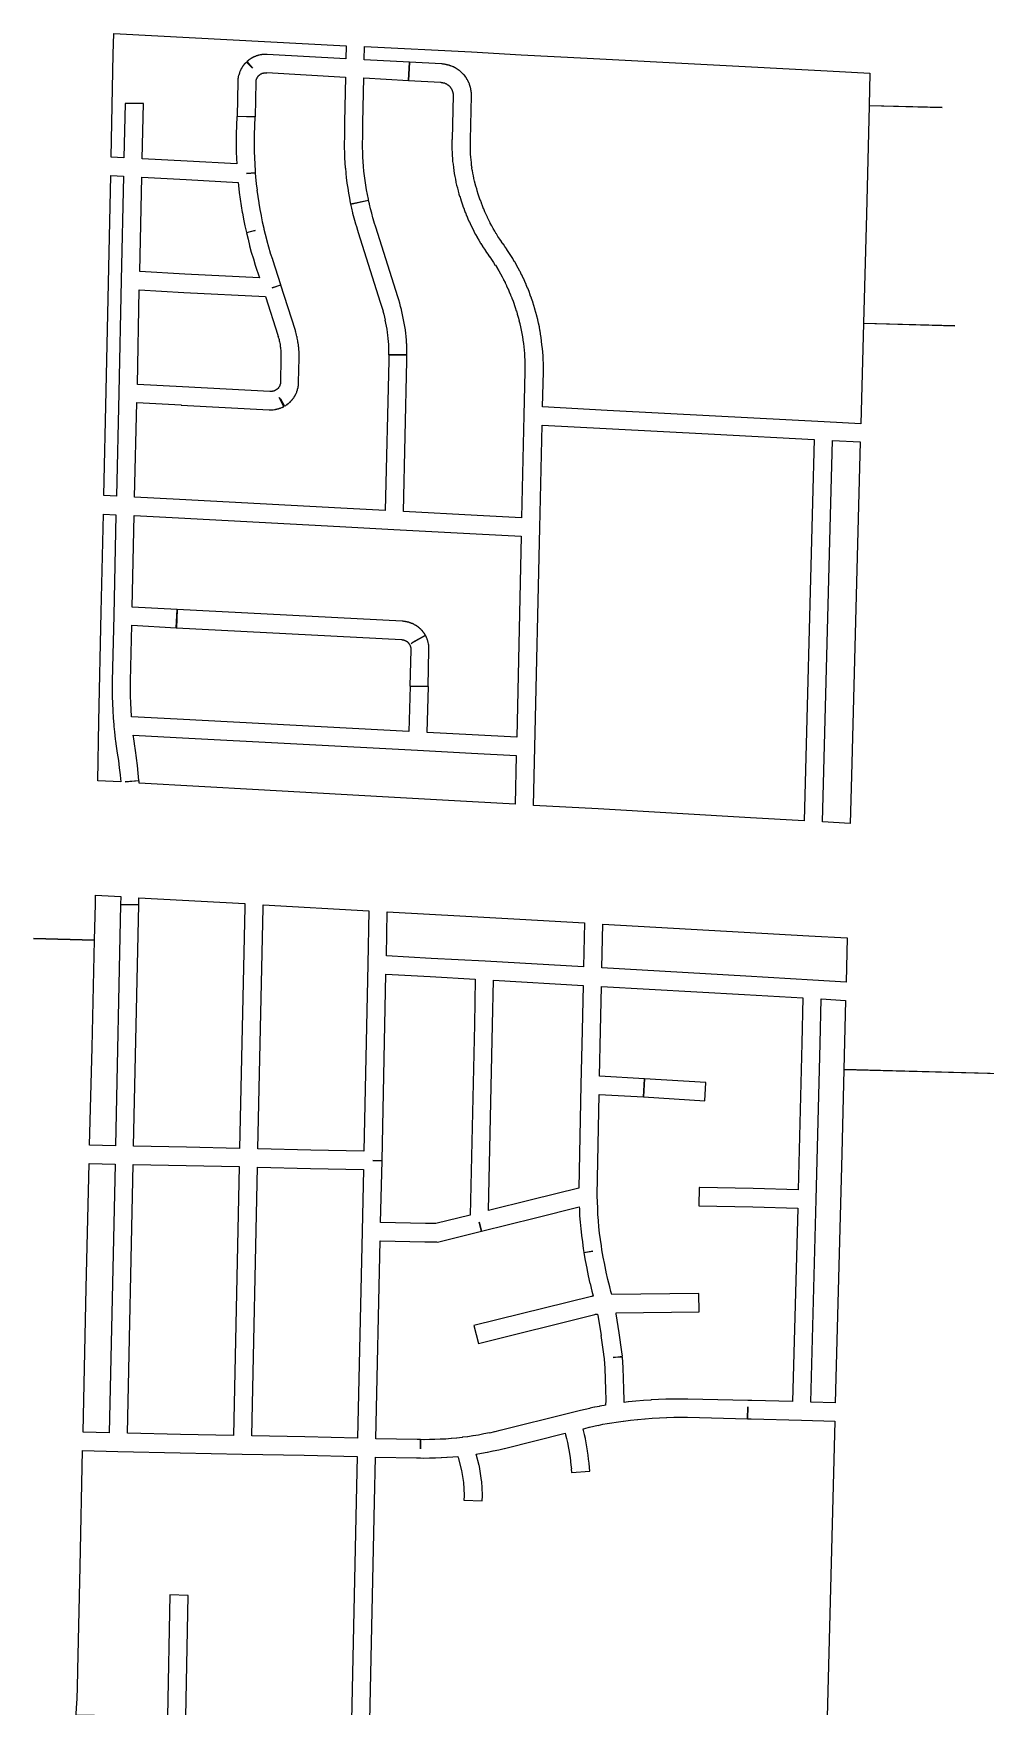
# Model space of a CAD drawing. Extents: x 0 to 1129, y 203 to 1017.
# Drawn here: x 391.4 to 450.1, y 424.4 to 527.6 of the extents above; entities that cross this region are included whole.
import ezdxf

# ---------------------------------------------------------------- set-up
doc = ezdxf.new("R2010")
doc.units = 0
doc.layers.get('0').update_dxf_attribs({"linetype": 'CONTINUOUS'})

msp = doc.modelspace()

# ---------------------------------------------------------------- linework, layer by layer
at = {"color": 1}
for points in [[(396.402289, 527.564977), (410.732111, 526.810043), (410.710888, 526.00571), (405.856666, 526.273821), (405.842442, 526.273821), (405.821219, 526.273821), (405.80722, 526.273821), (405.778998, 526.273821), (405.743732, 526.273821), (405.729508, 526.273821), (405.701286, 526.273821), (405.680062, 526.273821), (405.666064, 526.273821), (405.623731, 526.273821), (405.602508, 526.273821), (405.588284, 526.259823), (405.567061, 526.259823), (405.560062, 526.259823), (405.538838, 526.259823), (405.52484, 526.259823), (405.517841, 526.252824), (405.503617, 526.252824), (405.454239, 526.245825), (405.433016, 526.245825), (405.418792, 526.245825), (405.355304, 526.224602), (405.348305, 526.224602), (405.327081, 526.217602), (405.305858, 526.210603), (405.284635, 526.210603), (405.270637, 526.203604), (405.249414, 526.203604), (405.235416, 526.189606), (405.221192, 526.189606), (405.207193, 526.182607), (405.200194, 526.182607), (405.178971, 526.175608), (405.171972, 526.168609), (405.164973, 526.168609), (405.150975, 526.168609), (405.136751, 526.154385), (405.129752, 526.154385), (405.122753, 526.147386), (405.101529, 526.140386), (405.087531, 526.140386), (405.087531, 526.133387), (405.073533, 526.133387), (405.059535, 526.119389), (405.038312, 526.119389), (405.024088, 526.105391), (405.002865, 526.098392), (404.995865, 526.098392), (404.981867, 526.084394), (404.960644, 526.077394), (404.875977, 526.028017), (404.854754, 526.013793), (404.840756, 526.006794), (404.819533, 525.999795), (404.819533, 525.992796), (404.805535, 525.978797), (404.791537, 525.971798), (404.784537, 525.971798), (404.777538, 525.964799), (404.770539, 525.9578), (404.756541, 525.950801), (404.742317, 525.936803), (404.721094, 525.929804), (404.721094, 525.922804), (404.714095, 525.922804), (404.707096, 525.915805), (404.700097, 525.915805), (404.685873, 525.901581), (404.685873, 525.894582), (404.671874, 525.887583), (404.664875, 525.880584), (404.657876, 525.866586), (404.636653, 525.859587), (404.629654, 525.852588), (404.629654, 525.845588), (404.608431, 525.83159), (404.954164, 525.422345), (404.573142, 525.803368), (404.509653, 525.739857), (404.502654, 525.725858), (404.481431, 525.718859), (404.474432, 525.697636), (404.467433, 525.690637), (404.460433, 525.683638), (404.446435, 525.662415), (404.439436, 525.662415), (404.432437, 525.655416), (404.425438, 525.641418), (404.41144, 525.641418), (404.41144, 525.627419), (404.404441, 525.62042), (404.397441, 525.606422), (404.376218, 525.585199), (404.369219, 525.571201), (404.36222, 525.557202), (404.36222, 525.550203), (404.355221, 525.550203), (404.341223, 525.535979), (404.334224, 525.521981), (404.327225, 525.507757), (404.320225, 525.500758), (404.306227, 525.48676), (404.306227, 525.479761), (404.299228, 525.465762), (404.292229, 525.458763), (404.292229, 525.444765), (404.28523, 525.437766), (404.28523, 525.430767), (404.271232, 525.430767), (404.264233, 525.409544), (404.250234, 525.374255), (404.23601, 525.367256), (404.23601, 525.353257), (404.229011, 525.339033), (404.222012, 525.332034), (404.222012, 525.325035), (404.222012, 525.318036), (404.215013, 525.304038), (404.215013, 525.297039), (404.208014, 525.297039), (404.208014, 525.29004), (404.194016, 525.268817), (404.187017, 525.254593), (404.187017, 525.247593), (404.158794, 525.191149), (404.151795, 525.177151), (404.151795, 525.163153), (404.151795, 525.156153), (404.144796, 525.149154), (404.144796, 525.142155), (404.137797, 525.120932), (404.137797, 525.106934), (404.123573, 525.085711), (404.116574, 525.071713), (404.116574, 525.050489), (404.102576, 524.987001), (404.088577, 524.980002), (404.088577, 524.973002), (404.088577, 524.951779), (404.081578, 524.94478), (404.074579, 524.90247), (404.074579, 524.89547), (404.074579, 524.874247), (404.06758, 524.860023), (404.06758, 524.853024), (404.06758, 524.839026), (404.06758, 524.832027), (404.06758, 524.818029), (404.053582, 524.803805), (404.053582, 524.796806), (404.053582, 524.782807), (404.046583, 524.726363), (404.046583, 524.719364), (404.046583, 524.684097), (404.046583, 524.662874), (404.046583, 524.641651), (404.046583, 524.620428), (404.046583, 524.606204), (404.046583, 524.592206), (404.046583, 524.585207), (403.997205, 522.461473), (405.126094, 522.433251), (405.175472, 524.571095), (405.175472, 524.578095), (405.175472, 524.585094), (405.175472, 524.606317), (405.175472, 524.613316), (405.175472, 524.620315), (405.175472, 524.627314), (405.175472, 524.641312), (405.175472, 524.662535), (405.182471, 524.662535), (405.182471, 524.676759), (405.182471, 524.690758), (405.182471, 524.697757), (405.196469, 524.711755), (405.196469, 524.718754), (405.196469, 524.725753), (405.196469, 524.732752), (405.203468, 524.746751), (405.203468, 524.75375), (405.203468, 524.760749), (405.210467, 524.767748), (405.210467, 524.774747), (405.210467, 524.788971), (405.217466, 524.788971), (405.217466, 524.79597), (405.231465, 524.809968), (405.231465, 524.823967), (405.238464, 524.830966), (405.238464, 524.837965), (405.245463, 524.844964), (405.245463, 524.858962), (405.252462, 524.865961), (405.266686, 524.87296), (405.266686, 524.879959), (405.273685, 524.893958), (405.280684, 524.900957), (405.280684, 524.907956), (405.287683, 524.914955), (405.294682, 524.929179), (405.308681, 524.936178), (405.31568, 524.950176), (405.322679, 524.964175), (405.329678, 524.971174), (405.336677, 524.978173), (405.343676, 524.971174), (405.364899, 524.985398), (405.371898, 524.999396), (405.371898, 525.006395), (405.378897, 525.006395), (405.385897, 525.013394), (405.399895, 525.020393), (405.406894, 525.020393), (405.406894, 525.034391), (405.420892, 525.041391), (405.435116, 525.04839), (405.442115, 525.055389), (405.449114, 525.055389), (405.463338, 525.069613), (405.484561, 525.076612), (405.49856, 525.083611), (405.512558, 525.09061), (405.519557, 525.09061), (405.526556, 525.104608), (405.547779, 525.111607), (405.554778, 525.111607), (405.561777, 525.111607), (405.568777, 525.118607), (405.582775, 525.118607), (405.589774, 525.118607), (405.603998, 525.125606), (405.625221, 525.125606), (405.639219, 525.132605), (405.667441, 525.146603), (405.688665, 525.146603), (405.695664, 525.146603), (405.702663, 525.146603), (405.730885, 525.146603), (405.745109, 525.146603), (405.780375, 525.146603), (405.808598, 525.146603), (405.822596, 525.146603), (405.822596, 525.153602), (410.683885, 524.878424), (410.627441, 522.091468), (410.613217, 521.202491), (410.613217, 521.195492), (410.613217, 521.181494), (410.613217, 521.146227), (410.613217, 521.139228), (410.606217, 520.849939), (410.606217, 520.84294), (410.606217, 520.532495), (410.606217, 520.525496), (410.613217, 520.215052), (410.627441, 519.904607), (410.627441, 519.897608), (410.648664, 519.594231), (410.648664, 519.587232), (410.662662, 519.276787), (410.67666, 519.269788), (410.697883, 518.973477), (410.697883, 518.959253), (410.733172, 518.662943), (410.733172, 518.655943), (410.768461, 518.352566), (410.768461, 518.345567), (410.768461, 518.338568), (410.817839, 518.03519), (410.817839, 518.028191), (410.867217, 517.724813), (410.867217, 517.717814), (410.923661, 517.421503), (410.93066, 517.421503), (410.93066, 517.407279), (410.980038, 517.118013), (410.980038, 517.111014), (410.994262, 517.111014), (411.001261, 517.040436), (412.101927, 517.280347), (412.094928, 517.336792), (412.094928, 517.35079), (412.031417, 517.633012), (411.982039, 517.915234), (411.982039, 517.922233), (411.932639, 518.204456), (411.932639, 518.211455), (411.890306, 518.493677), (411.890306, 518.500676), (411.855017, 518.782898), (411.855017, 518.796897), (411.81975, 519.079119), (411.81975, 519.086118), (411.791528, 519.36834), (411.791528, 519.375339), (411.770305, 519.657561), (411.770305, 519.664561), (411.756307, 519.946783), (411.756307, 519.961007), (411.742083, 520.250273), (411.742083, 520.257272), (411.735084, 520.53245), (411.735084, 520.546449), (411.735084, 520.828671), (411.735084, 520.842669), (411.742083, 521.131935), (411.742083, 521.138935), (411.742083, 521.174224), (411.742083, 521.181223), (411.756307, 522.063156), (411.812751, 524.821889), (414.557351, 524.666667), (414.62084, 525.795556), (411.840974, 525.943734), (411.862197, 526.755112), (418.445041, 526.423512), (421.521263, 526.254178), (425.585263, 526.042489), (432.979486, 525.654445), (440.373708, 525.259334), (443.01953, 525.12529), (442.963086, 523.121512), (447.478641, 523.001556), (442.963086, 523.107378), (442.800819, 516.425778), (442.617352, 509.708889), (448.261796, 509.546623), (442.617352, 509.694778), (442.455086, 503.507067), (440.190241, 503.627001), (433.501574, 503.979778), (426.812908, 504.332556), (422.833574, 504.544223), (422.882974, 506.696178), (422.882974, 506.773778), (422.882974, 506.780777), (422.882974, 506.794776), (422.882974, 507.006465), (422.882974, 507.013464), (422.882974, 507.232198), (422.882974, 507.239197), (422.868976, 507.450863), (422.868976, 507.464862), (422.861977, 507.683595), (422.861977, 507.690594), (422.847979, 507.909328), (422.847979, 507.923326), (422.826756, 508.142059), (422.798534, 508.360793), (422.798534, 508.367792), (422.77731, 508.59357), (422.749088, 508.812303), (422.749088, 508.819302), (422.713822, 509.030969), (422.713822, 509.037968), (422.678555, 509.263746), (422.671556, 509.263746), (422.636267, 509.482457), (422.636267, 509.489456), (422.586889, 509.7011), (422.57989, 509.708099), (422.53758, 509.919766), (422.53758, 509.933764), (422.481135, 510.145431), (422.481135, 510.15243), (422.424691, 510.364119), (422.424691, 510.371118), (422.361179, 510.575718), (422.361179, 510.582717), (422.361179, 510.589716), (422.297668, 510.794316), (422.297668, 510.801315), (422.227135, 511.005938), (422.227135, 511.012937), (422.156557, 511.224581), (422.149558, 511.238805), (422.079002, 511.43636), (422.079002, 511.450359), (422.001402, 511.647914), (422.001402, 511.662138), (421.916736, 511.859694), (421.909737, 511.859694), (421.909737, 511.873692), (421.832137, 512.071247), (421.825138, 512.071247), (421.825138, 512.085471), (421.733404, 512.27596), (421.733404, 512.282959), (421.648738, 512.480515), (421.634739, 512.487514), (421.550073, 512.678025), (421.543074, 512.692023), (421.444296, 512.882535), (421.444296, 512.889534), (421.437297, 512.903758), (421.338496, 513.08718), (421.338496, 513.094179), (421.232674, 513.277623), (421.225675, 513.291622), (421.225675, 513.298621), (421.119853, 513.482042), (421.105855, 513.489042), (421.00001, 513.67953), (420.993011, 513.686529), (420.880122, 513.869974), (420.880122, 513.876973), (420.753122, 514.067484), (420.633167, 514.250929), (420.633167, 514.257928), (420.506189, 514.434305), (420.49919, 514.434305), (420.49919, 514.441305), (420.414523, 514.568327), (420.400525, 514.575326), (420.294681, 514.723482), (420.294681, 514.737706), (420.188858, 514.885861), (420.188858, 514.89286), (420.083036, 515.041038), (420.083036, 515.055036), (419.991303, 515.210258), (419.977305, 515.217258), (419.892638, 515.372457), (419.885639, 515.379456), (419.793905, 515.534679), (419.786906, 515.548677), (419.70224, 515.703899), (419.70224, 515.710898), (419.610529, 515.873187), (419.610529, 515.880186), (419.60353, 515.887185), (419.525907, 516.049452), (419.525907, 516.056451), (419.434196, 516.225784), (419.434196, 516.232783), (419.356574, 516.39505), (419.356574, 516.402049), (419.278951, 516.578427), (419.208418, 516.74776), (419.194194, 516.761758), (419.13775, 516.931092), (419.123752, 516.931092), (419.123752, 516.938091), (419.067307, 517.107424), (419.067307, 517.114423), (418.996729, 517.297868), (418.982731, 517.297868), (418.933331, 517.467201), (418.933331, 517.4742), (418.869842, 517.657622), (418.806331, 517.869311), (418.806331, 517.87631), (418.771042, 517.982155), (418.771042, 517.989154), (418.728731, 518.144376), (418.728731, 518.151375), (418.679331, 518.299531), (418.679331, 518.320754), (418.636998, 518.468909), (418.643997, 518.468909), (418.601641, 518.624131), (418.601641, 518.63813), (418.566374, 518.786285), (418.566374, 518.793284), (418.538152, 518.955551), (418.538152, 518.96255), (418.516929, 519.110728), (418.502931, 519.131951), (418.481708, 519.280129), (418.488707, 519.280129), (418.460484, 519.435328), (418.460484, 519.456551), (418.446486, 519.604707), (418.446486, 519.611706), (418.425263, 519.773972), (418.425263, 519.780972), (418.411265, 519.943238), (418.411265, 519.950237), (418.397267, 520.098415), (418.397267, 520.119638), (418.390268, 520.267816), (418.390268, 520.274815), (418.383268, 520.437104), (418.383268, 520.444103), (418.383268, 520.599326), (418.383268, 520.613324), (418.383268, 520.768546), (418.383268, 520.775545), (418.383268, 520.923701), (418.383268, 520.944924), (418.390268, 521.008412), (418.390268, 521.015412), (418.453756, 523.710656), (418.453756, 523.724655), (418.453756, 523.731654), (418.453756, 523.745652), (418.453756, 523.773874), (418.453756, 523.802096), (418.453756, 523.816095), (418.446757, 523.830093), (418.446757, 523.879493), (418.446757, 523.900716), (418.446757, 523.914714), (418.446757, 523.935937), (418.439758, 523.935937), (418.439758, 523.942937), (418.439758, 523.956935), (418.439758, 523.970933), (418.439758, 523.984931), (418.439758, 523.99193), (418.42576, 524.013153), (418.42576, 524.027152), (418.42576, 524.048375), (418.418761, 524.062373), (418.418761, 524.076597), (418.418761, 524.083596), (418.418761, 524.097594), (418.411762, 524.118817), (418.411762, 524.133041), (418.411762, 524.154265), (418.404762, 524.168263), (418.390764, 524.210596), (418.390764, 524.224594), (418.383765, 524.231593), (418.383765, 524.238593), (418.383765, 524.259816), (418.376766, 524.266815), (418.376766, 524.280813), (418.369767, 524.309035), (418.369767, 524.316034), (418.355769, 524.337257), (418.355769, 524.344257), (418.34877, 524.351256), (418.34877, 524.372479), (418.34177, 524.379478), (418.34177, 524.400701), (418.334771, 524.4077), (418.334771, 524.414699), (418.320547, 524.442921), (418.320547, 524.449921), (418.306549, 524.492254), (418.29955, 524.506252), (418.285552, 524.513251), (418.278553, 524.541473), (418.271554, 524.562697), (418.264554, 524.58392), (418.264554, 524.590919), (418.250556, 524.597918), (418.243557, 524.612142), (418.243557, 524.619141), (418.236558, 524.633139), (418.229559, 524.654362), (418.22256, 524.661361), (418.22256, 524.668361), (418.22256, 524.67536), (418.201337, 524.696583), (418.201337, 524.703582), (418.194338, 524.710581), (418.187338, 524.738803), (418.17334, 524.745802), (418.166341, 524.759801), (418.159342, 524.7668), (418.159342, 524.773799), (418.152343, 524.780798), (418.152343, 524.794796), (418.138345, 524.80902), (418.124121, 524.830243), (418.117122, 524.837242), (418.117122, 524.844241), (418.095898, 524.865465), (418.088899, 524.879463), (418.0819, 524.886462), (418.0819, 524.921751), (417.990167, 525.006418), (417.983168, 525.013417), (417.976169, 525.020416), (417.947946, 525.048638), (417.940947, 525.062862), (417.940947, 525.069861), (417.933948, 525.069861), (417.91995, 525.083859), (417.863505, 525.133237), (417.863505, 525.140236), (417.856506, 525.147235), (417.821217, 525.182502), (417.814218, 525.182502), (417.80022, 525.189501), (417.764931, 525.22479), (417.757932, 525.231789), (417.722665, 525.260011), (417.715666, 525.26701), (417.708667, 525.281009), (417.687444, 525.288008), (417.680445, 525.295007), (417.673446, 525.295007), (417.652223, 525.31623), (417.638224, 525.323229), (417.617001, 525.337227), (417.610002, 525.351225), (417.603003, 525.351225), (417.58178, 525.365224), (417.574781, 525.372223), (417.560557, 525.372223), (417.546559, 525.386221), (417.539559, 525.39322), (417.53256, 525.400219), (417.525561, 525.400219), (417.504338, 525.407218), (417.49034, 525.421217), (417.49034, 525.428216), (417.476116, 525.428216), (417.469117, 525.435215), (417.462118, 525.435215), (417.455119, 525.442214), (417.433895, 525.456438), (417.419671, 525.463437), (417.405673, 525.463437), (417.405673, 525.470436), (417.391449, 525.470436), (417.38445, 525.477435), (417.377451, 525.484434), (417.356228, 525.498433), (417.34223, 525.498433), (417.328231, 525.505432), (417.321232, 525.505432), (417.314233, 525.512431), (417.286011, 525.51943), (417.279012, 525.51943), (417.272013, 525.533428), (417.222613, 525.547426), (417.215614, 525.547426), (417.187391, 525.554425), (417.180392, 525.568649), (417.173393, 525.568649), (417.15217, 525.575649), (417.145171, 525.575649), (417.116949, 525.582648), (417.10995, 525.582648), (417.095951, 525.589647), (417.081727, 525.589647), (417.074728, 525.603645), (417.011239, 525.617643), (416.997015, 525.617643), (416.975792, 525.624642), (416.961794, 525.624642), (416.954795, 525.624642), (416.940571, 525.638641), (416.933572, 525.638641), (416.919574, 525.638641), (416.898351, 525.64564), (416.891351, 525.64564), (416.863129, 525.64564), (416.85613, 525.652639), (416.834907, 525.652639), (416.785778, 525.667111), (416.77178, 525.667111), (416.757781, 525.667111), (416.743783, 525.667111), (416.736784, 525.667111), (416.729785, 525.681109), (416.708562, 525.681109), (416.701563, 525.681109), (416.68034, 525.681109), (416.645073, 525.688108), (416.62385, 525.688108), (416.595628, 525.688108), (414.620072, 525.79393), (414.563628, 524.665042), (416.54625, 524.55922), (416.553249, 524.55922), (416.567247, 524.55922), (416.574247, 524.55922), (416.588245, 524.55222), (416.602243, 524.55222), (416.609242, 524.55222), (416.62324, 524.55222), (416.651463, 524.55222), (416.672686, 524.545221), (416.679685, 524.545221), (416.686684, 524.545221), (416.693683, 524.545221), (416.693683, 524.531223), (416.714906, 524.531223), (416.721905, 524.531223), (416.750127, 524.524224), (416.757127, 524.517225), (416.77835, 524.517225), (416.785349, 524.517225), (416.799347, 524.510226), (416.82057, 524.496228), (416.827569, 524.496228), (416.834568, 524.489228), (416.848567, 524.489228), (416.855566, 524.482229), (416.862565, 524.482229), (416.869564, 524.47523), (416.883562, 524.47523), (416.89756, 524.461006), (416.904559, 524.454007), (416.911559, 524.454007), (416.925557, 524.447008), (416.932556, 524.440009), (416.939555, 524.440009), (416.960778, 524.418786), (416.967777, 524.418786), (416.981775, 524.404562), (416.995774, 524.404562), (417.002773, 524.390564), (417.009772, 524.383564), (417.016771, 524.376565), (417.030995, 524.369566), (417.037994, 524.355568), (417.051992, 524.348569), (417.065991, 524.34157), (417.07299, 524.334571), (417.07299, 524.327572), (417.094213, 524.313573), (417.101212, 524.306574), (417.108211, 524.299575), (417.11521, 524.292576), (417.11521, 524.285577), (417.11521, 524.278578), (417.129208, 524.271579), (417.136207, 524.26458), (417.143207, 524.250581), (417.150206, 524.243582), (417.150206, 524.236583), (417.164204, 524.229584), (417.171203, 524.215586), (417.171203, 524.208587), (417.178202, 524.208587), (417.178202, 524.194588), (417.185201, 524.194588), (417.199425, 524.180364), (417.199425, 524.173365), (417.206424, 524.166366), (417.206424, 524.159367), (417.213423, 524.145369), (417.220423, 524.13837), (417.220423, 524.131371), (417.220423, 524.124372), (417.234421, 524.110373), (417.234421, 524.103374), (417.24142, 524.096375), (417.248419, 524.075152), (417.248419, 524.068153), (417.255418, 524.061154), (417.255418, 524.039931), (417.269416, 524.032932), (417.269416, 524.025932), (417.269416, 524.018933), (417.276415, 524.011934), (417.276415, 523.997936), (417.276415, 523.990937), (417.283415, 523.983938), (417.283415, 523.976939), (417.283415, 523.96294), (417.290414, 523.955941), (417.290414, 523.941943), (417.304412, 523.927719), (417.304412, 523.913721), (417.304412, 523.885499), (417.304412, 523.8785), (417.311411, 523.8715), (417.311411, 523.857502), (417.311411, 523.850503), (417.311411, 523.843504), (417.311411, 523.836505), (417.311411, 523.822507), (417.311411, 523.815508), (417.311411, 523.808508), (417.31841, 523.780286), (417.31841, 523.773287), (417.31841, 523.752064), (417.31841, 523.745065), (417.31841, 523.738066), (417.31841, 523.731067), (417.254921, 521.057022), (417.254921, 521.050023), (417.247922, 520.97949), (417.247922, 520.965266), (417.247922, 520.788889), (417.247922, 520.78189), (417.247922, 520.605489), (417.247922, 520.59849), (417.247922, 520.422113), (417.247922, 520.415114), (417.254921, 520.238713), (417.254921, 520.231714), (417.261921, 520.055337), (417.261921, 520.041338), (417.275919, 519.864938), (417.275919, 519.857939), (417.282918, 519.857939), (417.289917, 519.681562), (417.289917, 519.674562), (417.31114, 519.498162), (417.318139, 519.491163), (417.332137, 519.314786), (417.332137, 519.300562), (417.36036, 519.124184), (417.36036, 519.117185), (417.388582, 518.940785), (417.388582, 518.933786), (417.423871, 518.757408), (417.459137, 518.58103), (417.459137, 518.574031), (417.494404, 518.397631), (417.494404, 518.383633), (417.53676, 518.221344), (417.53676, 518.207346), (417.579071, 518.045079), (417.579071, 518.030855), (417.579071, 518.023856), (417.635515, 517.854523), (417.635515, 517.847524), (417.677871, 517.67819), (417.677871, 517.671191), (417.677871, 517.664192), (417.720182, 517.537215), (417.727181, 517.537215), (417.790692, 517.325525), (417.797691, 517.318526), (417.854136, 517.128015), (417.854136, 517.121016), (417.917624, 516.930505), (417.924623, 516.916506), (417.995179, 516.725995), (417.995179, 516.718996), (418.065735, 516.528485), (418.065735, 516.521486), (418.079733, 516.521486), (418.150288, 516.330974), (418.157287, 516.316976), (418.234887, 516.133532), (418.312487, 515.950087), (418.312487, 515.943088), (418.326711, 515.943088), (418.404311, 515.752599), (418.41131, 515.7456), (418.41131, 515.738601), (418.503021, 515.562223), (418.503021, 515.555224), (418.594732, 515.378824), (418.594732, 515.364826), (418.693532, 515.181359), (418.700531, 515.17436), (418.799309, 514.997982), (418.799309, 514.990983), (418.905131, 514.814583), (419.010976, 514.638205), (419.010976, 514.624207), (419.017975, 514.624207), (419.12382, 514.461941), (419.12382, 514.447717), (419.12382, 514.440718), (419.243753, 514.271384), (419.243753, 514.264385), (419.356642, 514.095052), (419.363641, 514.088053), (419.47653, 513.93283), (419.47653, 513.918832), (419.568263, 513.798876), (419.575262, 513.791877), (419.688151, 513.629588), (419.688151, 513.622589), (419.808084, 513.453256), (419.808084, 513.446257), (419.920973, 513.269857), (419.927972, 513.276856), (420.02675, 513.107522), (420.02675, 513.100523), (420.132595, 512.924123), (420.23135, 512.747745), (420.238349, 512.740746), (420.337127, 512.564346), (420.428838, 512.387946), (420.428838, 512.380947), (420.520571, 512.204569), (420.52757, 512.19757), (420.60517, 512.02117), (420.619168, 512.007172), (420.696791, 511.830772), (420.70379, 511.823772), (420.781412, 511.640351), (420.781412, 511.633351), (420.866079, 511.442863), (420.866079, 511.435864), (420.936612, 511.259463), (420.943611, 511.252464), (421.014167, 511.06902), (421.014167, 511.055022), (421.084722, 510.871577), (421.084722, 510.864578), (421.148233, 510.667023), (421.204678, 510.476534), (421.218676, 510.469535), (421.268076, 510.279046), (421.275075, 510.265048), (421.33152, 510.081603), (421.324521, 510.081603), (421.380965, 509.876981), (421.373966, 509.876981), (421.43041, 509.679425), (421.43041, 509.672426), (421.479788, 509.481915), (421.472789, 509.481915), (421.515145, 509.277315), (421.515145, 509.270316), (421.557456, 509.072761), (421.550457, 509.072761), (421.59279, 508.868138), (421.59279, 508.85414), (421.621012, 508.670695), (421.621012, 508.649472), (421.649234, 508.458961), (421.649234, 508.444963), (421.677457, 508.254474), (421.677457, 508.247475), (421.691455, 508.049919), (421.691455, 508.04292), (421.712678, 507.838321), (421.712678, 507.831321), (421.726676, 507.633766), (421.726676, 507.626767), (421.733675, 507.436278), (421.733675, 507.422054), (421.747673, 507.224498), (421.747673, 507.2105), (421.747673, 507.012945), (421.747673, 506.998721), (421.747673, 506.815299), (421.747673, 506.801075), (421.747673, 506.737586), (421.747673, 506.730587), (421.684185, 504.028298), (421.543074, 497.70652), (418.798451, 497.854676), (414.26174, 498.101631), (414.473384, 507.393787), (414.473384, 507.408011), (414.473384, 507.41501), (414.473384, 507.429008), (414.473384, 507.612452), (414.473384, 507.626451), (414.473384, 507.753451), (413.344495, 507.753451), (413.344495, 507.633518), (413.344495, 507.626518), (413.344495, 507.443074), (413.344495, 507.429076), (413.344495, 507.422077), (413.344495, 507.408078), (413.132851, 498.158234), (410.395296, 498.299345), (400.454007, 498.835567), (397.681162, 498.976678), (397.815229, 504.811634), (400.552785, 504.663456), (400.552785, 504.649458), (405.978495, 504.367236), (405.992719, 504.367236), (406.013943, 504.367236), (406.027941, 504.367236), (406.049164, 504.367236), (406.105608, 504.367236), (406.126831, 504.367236), (406.155054, 504.367236), (406.190343, 504.367236), (406.204341, 504.367236), (406.232563, 504.367236), (406.296074, 504.381234), (406.310073, 504.381234), (406.317072, 504.388233), (406.338295, 504.388233), (406.345294, 504.388233), (406.366517, 504.388233), (406.380515, 504.395232), (406.401738, 504.395232), (406.408738, 504.395232), (406.451071, 504.402231), (406.451071, 504.416455), (406.45807, 504.416455), (406.479293, 504.416455), (406.486292, 504.416455), (406.493291, 504.423454), (406.514514, 504.423454), (406.521514, 504.423454), (406.542737, 504.430453), (406.56396, 504.437452), (406.585183, 504.437452), (406.599181, 504.451451), (406.620404, 504.45845), (406.634402, 504.45845), (406.634402, 504.465449), (406.648401, 504.465449), (406.662399, 504.472448), (406.683622, 504.472448), (406.697846, 504.486446), (406.75429, 504.507669), (406.768289, 504.507669), (406.775288, 504.521668), (406.796511, 504.528667), (406.80351, 504.528667), (406.810509, 504.528667), (406.831732, 504.535666), (406.831732, 504.542665), (406.838731, 504.542665), (406.84573, 504.542665), (406.866954, 504.556889), (406.866954, 504.563888), (406.873953, 504.563888), (406.887951, 504.570887), (406.591618, 505.128287), (406.66924, 505.036576), (406.916173, 504.585021), (406.951462, 504.606244), (406.958461, 504.613243), (406.97246, 504.620242), (406.993683, 504.627241), (406.993683, 504.63424), (407.000682, 504.63424), (407.01468, 504.648239), (407.01468, 504.655238), (407.028678, 504.655238), (407.035677, 504.662237), (407.049676, 504.669236), (407.0639, 504.683234), (407.070899, 504.683234), (407.084897, 504.697458), (407.098895, 504.697458), (407.105894, 504.704457), (407.112893, 504.72568), (407.119892, 504.72568), (407.133891, 504.732679), (407.148115, 504.739679), (407.148115, 504.753903), (407.169338, 504.760902), (407.176337, 504.767901), (407.183336, 504.7749), (407.204559, 504.788898), (407.211558, 504.795897), (407.211558, 504.802896), (407.225556, 504.809895), (407.24678, 504.831119), (407.261004, 504.838118), (407.317448, 504.901606), (407.324447, 504.908606), (407.331446, 504.915605), (407.352669, 504.929603), (407.352669, 504.936602), (407.359668, 504.943601), (407.366668, 504.9506), (407.373667, 504.957599), (407.387665, 504.978822), (407.394664, 504.985822), (407.401663, 504.992821), (407.408662, 505.007045), (407.42266, 505.014044), (407.42966, 505.021043), (407.42966, 505.028042), (407.436659, 505.04204), (407.443658, 505.049039), (407.457882, 505.056038), (407.47188, 505.091327), (407.478879, 505.098327), (407.492877, 505.112325), (407.5141, 505.147614), (407.5141, 505.154613), (407.528099, 505.154613), (407.542323, 505.189879), (407.542323, 505.196879), (407.549322, 505.203878), (407.56332, 505.225101), (407.570319, 505.2321), (407.577318, 505.253323), (407.584317, 505.260322), (407.584317, 505.267321), (407.591316, 505.27432), (407.591316, 505.288544), (407.605315, 505.295543), (407.605315, 505.309542), (407.612314, 505.330765), (407.619313, 505.330765), (407.619313, 505.337764), (407.640536, 505.373053), (407.647535, 505.380052), (407.647535, 505.39405), (407.654534, 505.408049), (407.654534, 505.415048), (407.675757, 505.450337), (407.682756, 505.47156), (407.682756, 505.478559), (407.689756, 505.492557), (407.689756, 505.51378), (407.696755, 505.520779), (407.710979, 505.549002), (407.717978, 505.563), (407.717978, 505.584223), (407.717978, 505.591222), (407.724977, 505.598221), (407.724977, 505.612219), (407.724977, 505.619218), (407.731976, 505.626218), (407.731976, 505.633217), (407.731976, 505.65444), (407.745974, 505.668438), (407.745974, 505.682662), (407.759972, 505.739106), (407.759972, 505.753105), (407.759972, 505.760104), (407.759972, 505.767103), (407.759972, 505.774102), (407.766972, 505.781101), (407.766972, 505.802324), (407.766972, 505.816322), (407.78097, 505.830321), (407.78097, 505.83732), (407.78097, 505.851544), (407.78097, 505.865542), (407.78097, 505.879766), (407.787969, 505.915033), (407.787969, 505.950299), (407.787969, 505.978521), (407.787969, 506.006743), (407.787969, 506.020967), (407.787969, 506.042191), (407.787969, 506.04919), (407.787969, 506.063188), (407.823258, 507.544877), (407.823258, 507.558875), (407.823258, 507.601231), (407.823258, 507.685898), (407.823258, 507.770565), (407.823258, 507.777564), (407.823258, 507.784563), (407.816259, 507.862185), (407.816259, 507.876183), (407.816259, 507.953783), (407.816259, 507.960782), (407.816259, 507.967782), (407.802261, 508.052448), (407.802261, 508.059447), (407.802261, 508.13707), (407.795262, 508.144069), (407.795262, 508.23578), (407.788262, 508.242779), (407.788262, 508.320379), (407.781263, 508.334603), (407.781263, 508.341602), (407.781263, 508.391002), (407.774264, 508.433313), (407.767265, 508.510935), (407.753041, 508.510935), (407.753041, 508.517934), (407.746042, 508.602601), (407.746042, 508.6096), (407.746042, 508.616599), (407.732044, 508.694199), (407.732044, 508.708197), (407.710821, 508.78582), (407.710821, 508.792819), (407.696597, 508.870441), (407.682598, 508.884439), (407.668374, 508.962062), (407.668374, 508.969061), (407.668374, 508.97606), (407.647151, 509.060727), (407.640152, 509.060727), (407.640152, 509.067726), (407.626154, 509.145326), (407.597932, 509.222925), (407.597932, 509.229924), (407.597932, 509.243923), (407.56971, 509.314478), (407.56971, 509.321477), (406.694821, 512.051966), (406.151532, 511.882633), (406.694821, 512.059033), (406.193865, 513.618299), (406.193865, 513.625298), (406.066865, 514.006321), (406.066865, 514.01332), (405.953976, 514.387253), (405.960975, 514.387253), (405.85513, 514.761209), (405.848131, 514.782432), (405.749331, 515.163455), (405.671731, 515.487988), (405.671731, 515.494987), (405.664732, 515.53732), (405.573021, 515.939476), (405.573021, 515.946475), (405.495399, 516.327475), (405.495399, 516.334474), (405.417799, 516.715496), (405.424798, 516.715496), (405.35422, 517.110607), (405.35422, 517.117607), (405.290731, 517.505673), (405.290731, 517.512673), (405.241331, 517.900739), (405.24833, 517.900739), (405.198953, 518.302895), (405.198953, 518.309894), (405.163663, 518.697961), (405.163663, 518.70496), (405.14244, 518.966027), (404.577996, 518.923693), (404.577996, 518.930692), (405.14244, 518.973048), (405.135441, 519.092982), (405.135441, 519.099981), (405.107219, 519.488047), (405.107219, 519.502046), (405.093221, 519.89009), (405.093221, 519.897089), (405.079223, 520.285133), (405.079223, 520.299357), (405.072223, 520.687402), (405.072223, 520.7014), (405.079223, 521.089467), (405.079223, 521.096466), (405.079223, 521.322244), (405.107445, 522.42291), (403.978556, 522.451132), (403.950334, 521.350466), (403.950334, 521.110577), (403.950334, 521.103578), (403.943335, 520.701422), (403.943335, 520.687424), (403.950334, 520.278202), (403.950334, 520.264204), (403.964332, 519.862026), (403.964332, 519.855027), (403.97833, 519.523404), (400.923263, 519.685693), (398.143397, 519.833849), (398.220997, 523.241693), (397.092108, 523.255692), (397.014508, 519.89018), (396.224286, 519.932536), (396.365397, 526.28958), (396.402289, 527.564977)], [(396.211778, 518.802022), (396.994956, 518.759666), (396.853845, 512.353221), (396.705667, 505.40351), (396.557489, 499.032332), (395.774333, 499.074688), (395.922511, 505.537577), (396.211778, 518.802022)], [(398.123845, 518.703289), (400.868444, 518.555134), (404.071667, 518.3858), (404.085665, 518.195289), (404.085665, 518.181291), (404.085665, 518.174292), (404.127998, 517.772114), (404.134997, 517.758116), (404.191442, 517.355938), (404.191442, 517.348938), (404.25493, 516.939739), (404.25493, 516.93274), (404.311375, 516.523518), (404.325373, 516.516518), (404.395929, 516.121407), (404.395929, 516.114408), (404.473551, 515.705186), (404.48055, 515.705186), (404.48055, 515.698187), (404.572261, 515.303076), (405.080261, 515.415965), (405.122617, 515.415965), (404.572261, 515.281898), (404.671062, 514.893831), (404.671062, 514.886832), (404.762772, 514.491721), (404.769772, 514.477722), (404.769772, 514.470723), (404.875616, 514.082679), (404.875616, 514.07568), (405.002616, 513.680569), (405.002616, 513.666571), (405.122572, 513.278504), (405.376572, 512.495326), (400.769283, 512.735237), (397.996438, 512.883393), (398.123845, 518.703289)], [(411.000222, 517.038088), (411.049622, 516.805266), (411.049622, 516.798266), (411.120155, 516.501911), (411.120155, 516.487912), (411.204822, 516.198623), (411.204822, 516.191624), (411.282444, 515.902358), (411.282444, 515.888359), (411.374155, 515.59907), (411.374155, 515.592071), (411.465889, 515.302805), (412.827622, 511.00596), (412.827622, 510.998961), (412.884067, 510.822583), (412.884067, 510.808585), (412.940511, 510.632185), (412.940511, 510.625186), (412.996956, 510.448808), (412.982732, 510.448808), (413.039176, 510.265341), (413.039176, 510.258342), (413.081532, 510.081965), (413.081532, 510.067741), (413.123843, 509.891363), (413.116844, 509.891363), (413.159177, 509.707919), (413.159177, 509.700919), (413.194466, 509.524542), (413.187467, 509.524542), (413.222756, 509.341097), (413.222756, 509.319874), (413.250978, 509.143474), (413.250978, 509.136475), (413.279201, 508.960097), (413.279201, 508.953098), (413.293199, 508.776698), (413.293199, 508.755475), (413.314422, 508.579075), (413.314422, 508.572076), (413.32842, 508.388654), (413.32842, 508.37443), (413.335419, 508.198052), (413.335419, 508.191053), (413.342418, 508.007586), (413.342418, 508.000587), (413.342418, 507.824209), (413.342418, 507.802986), (413.342418, 507.753586), (414.471307, 507.753586), (414.471307, 507.824164), (414.471307, 507.831163), (414.471307, 508.035763), (414.471307, 508.042762), (414.464308, 508.247385), (414.464308, 508.254384), (414.457309, 508.444895), (414.45031, 508.458893), (414.45031, 508.465892), (414.443311, 508.670515), (414.422088, 508.86807), (414.422088, 508.882069), (414.415089, 508.882069), (414.393865, 509.079624), (414.393865, 509.093848), (414.372642, 509.284337), (414.372642, 509.291336), (414.34442, 509.495936), (414.337421, 509.502935), (414.309199, 509.70049), (414.309199, 509.70749), (414.309199, 509.714489), (414.259821, 509.912044), (414.259821, 509.919043), (414.224532, 510.116599), (414.224532, 510.123598), (414.182221, 510.32822), (414.132821, 510.518709), (414.132821, 510.525708), (414.132821, 510.539706), (414.083421, 510.730218), (414.076422, 510.730218), (414.076422, 510.737217), (414.027022, 510.934772), (414.027022, 510.941772), (413.970577, 511.139327), (413.963578, 511.139327), (413.914178, 511.329838), (413.914178, 511.336838), (412.545423, 515.633682), (412.453689, 515.915904), (412.453689, 515.922903), (412.376089, 516.190992), (412.36909, 516.205216), (412.298535, 516.480371), (412.298535, 516.48737), (412.220912, 516.762526), (412.227911, 516.762526), (412.157356, 517.044748), (412.157356, 517.058746), (412.100911, 517.270413), (411.000222, 517.038088)], [(397.9686, 511.753736), (400.720289, 511.605581), (405.750889, 511.344514), (406.505845, 508.973847), (406.519843, 508.917403), (406.519843, 508.903405), (406.548065, 508.832849), (406.534067, 508.832849), (406.562289, 508.762294), (406.562289, 508.755294), (406.583512, 508.705894), (406.583512, 508.684671), (406.59751, 508.635294), (406.59751, 508.621295), (406.618734, 508.55074), (406.611734, 508.55074), (406.625733, 508.480184), (406.625733, 508.473185), (406.646956, 508.423785), (406.646956, 508.402562), (406.653955, 508.339073), (406.653955, 508.332074), (406.660954, 508.261496), (406.667953, 508.198007), (406.667953, 508.184009), (406.674952, 508.127564), (406.674952, 508.120565), (406.68895, 508.050032), (406.68895, 508.043033), (406.69595, 507.979522), (406.69595, 507.972523), (406.69595, 507.909034), (406.69595, 507.89481), (406.702949, 507.831321), (406.702949, 507.767833), (406.702949, 507.753609), (406.702949, 507.69012), (406.702949, 507.598409), (406.702949, 507.56312), (406.702949, 507.556121), (406.66766, 506.074477), (406.66766, 506.067478), (406.66766, 506.039255), (406.66766, 506.025257), (406.66766, 506.011259), (406.66766, 506.00426), (406.66766, 505.997261), (406.66766, 505.990262), (406.66766, 505.976038), (406.66066, 505.976038), (406.66066, 505.962039), (406.66066, 505.95504), (406.66066, 505.941042), (406.653661, 505.934043), (406.653661, 505.927044), (406.653661, 505.920045), (406.639663, 505.898822), (406.639663, 505.891823), (406.639663, 505.884823), (406.632664, 505.884823), (406.632664, 505.877824), (406.632664, 505.8636), (406.625665, 505.856601), (406.625665, 505.849602), (406.625665, 505.842603), (406.618666, 505.828605), (406.611667, 505.821606), (406.611667, 505.814607), (406.611667, 505.807607), (406.597668, 505.807607), (406.597668, 505.793609), (406.590669, 505.78661), (406.590669, 505.779611), (406.58367, 505.772612), (406.576671, 505.751389), (406.555448, 505.737391), (406.555448, 505.723167), (406.548449, 505.723167), (406.548449, 505.716167), (406.54145, 505.709168), (406.527452, 505.687945), (406.520452, 505.687945), (406.513453, 505.680946), (406.506454, 505.666722), (406.485231, 505.652724), (406.478232, 505.645725), (406.478232, 505.638726), (406.471233, 505.638726), (406.457235, 505.631727), (406.443236, 505.617728), (406.436237, 505.610729), (406.422239, 505.60373), (406.41524, 505.596731), (406.408241, 505.596731), (406.408241, 505.589732), (406.401242, 505.589732), (406.394243, 505.589732), (406.380019, 505.575734), (406.37302, 505.568735), (406.36602, 505.568735), (406.344797, 505.554511), (406.330799, 505.547511), (406.3238, 505.547511), (406.309802, 505.540512), (406.295578, 505.540512), (406.288579, 505.526288), (406.28158, 505.526288), (406.27458, 505.519289), (406.267581, 505.519289), (406.253583, 505.519289), (406.239359, 505.51229), (406.23236, 505.51229), (406.218362, 505.51229), (406.218362, 505.505291), (406.211363, 505.505291), (406.204364, 505.505291), (406.18314, 505.505291), (406.176141, 505.505291), (406.176141, 505.491293), (406.169142, 505.491293), (406.14092, 505.491293), (406.112698, 505.491293), (406.056253, 505.491293), (406.042029, 505.491293), (406.020806, 505.491293), (400.623295, 505.773515), (397.850473, 505.928737), (397.9686, 511.753736)], [(422.804155, 503.414024), (426.755266, 503.209402), (433.436889, 502.856647), (439.589333, 502.532069), (439.483489, 498.665624), (438.968444, 479.030024), (435.6594, 479.220513), (426.2614, 479.756735), (422.267933, 479.982513), (422.3526, 483.573802), (422.663044, 497.08518), (422.804155, 503.414024)], [(440.718222, 502.475624), (442.4186, 502.383913), (442.228111, 495.300135), (441.875333, 481.802869), (441.804778, 478.867758), (440.097333, 478.959469), (440.612378, 498.637402), (440.718222, 502.475624)], [(395.753178, 497.938913), (396.529266, 497.89658), (396.395222, 491.680647), (396.303489, 487.637802), (396.303489, 487.630803), (396.303489, 487.581425), (396.303489, 487.574426), (396.29649, 487.151093), (396.29649, 487.137095), (396.303489, 486.706695), (396.303489, 486.699695), (396.317713, 486.269318), (396.317713, 486.25532), (396.331711, 485.824919), (396.331711, 485.81792), (396.359933, 485.387543), (396.359933, 485.373319), (396.395222, 484.949985), (396.395222, 484.942986), (396.402221, 484.844209), (396.437488, 484.512609), (396.437488, 484.50561), (396.486888, 484.068165), (396.486888, 484.061166), (396.500886, 483.94121), (396.543242, 483.637833), (396.543242, 483.630834), (396.606731, 483.200433), (396.677286, 482.755945), (396.677286, 482.741946), (396.726664, 482.304502), (396.726664, 482.297503), (396.783108, 481.860081), (396.783108, 481.845857), (396.825464, 481.422524), (395.414353, 481.500146), (395.470798, 485.147857), (395.618953, 491.892968), (395.753178, 497.938913)], [(397.658155, 497.840135), (400.395711, 497.699024), (410.337, 497.162802), (413.660155, 496.993469), (418.740155, 496.718291), (421.520067, 496.570135), (421.237845, 484.18058), (418.500289, 484.321691), (415.720378, 484.476913), (415.790956, 487.299135), (414.662067, 487.327358), (414.591489, 484.533358), (400.296956, 485.288291), (397.488822, 485.436469), (397.488822, 485.457692), (397.488822, 485.464691), (397.4606, 485.880958), (397.4606, 485.887957), (397.446602, 486.290135), (397.446602, 486.304133), (397.432378, 486.713378), (397.432378, 486.727376), (397.425378, 487.136621), (397.425378, 487.150619), (397.432378, 487.573952), (397.432378, 487.616308), (397.432378, 487.630306), (397.51, 491.080484), (400.247556, 490.932306), (400.311044, 492.054151), (397.538222, 492.195262), (397.658155, 497.840135)], [(400.311044, 492.05458), (400.2546, 490.932735), (414.125845, 490.198958), (414.147068, 490.198958), (414.154067, 490.198958), (414.17529, 490.191958), (414.189288, 490.191958), (414.203286, 490.191958), (414.210286, 490.191958), (414.217285, 490.191958), (414.224284, 490.191958), (414.238508, 490.184959), (414.245507, 490.184959), (414.252506, 490.184959), (414.259505, 490.184959), (414.273503, 490.184959), (414.280502, 490.170735), (414.287502, 490.170735), (414.294501, 490.170735), (414.315724, 490.163736), (414.322723, 490.163736), (414.322723, 490.156737), (414.329722, 490.156737), (414.350945, 490.149738), (414.357944, 490.149738), (414.364943, 490.13574), (414.371942, 490.13574), (414.385941, 490.128741), (414.39294, 490.128741), (414.407164, 490.121742), (414.421162, 490.114742), (414.428161, 490.100744), (414.442159, 490.093745), (414.456158, 490.093745), (414.463157, 490.086746), (414.470156, 490.079747), (414.491379, 490.065749), (414.491379, 490.05875), (414.505377, 490.05175), (414.5266, 490.044751), (414.533599, 490.023528), (414.540598, 490.016529), (414.547598, 490.00953), (414.561596, 489.995532), (414.568595, 489.988533), (414.575594, 489.981534), (414.575594, 489.974534), (414.582593, 489.967535), (414.596591, 489.953537), (414.60359, 489.946538), (414.60359, 489.939539), (414.61059, 489.93254), (414.617589, 489.918316), (414.617589, 489.911317), (414.631813, 489.904318), (414.631813, 489.890094), (414.638812, 489.883094), (414.638812, 489.876095), (414.645811, 489.876095), (414.645811, 489.869096), (414.645811, 489.855098), (414.660035, 489.8411), (414.667034, 489.834101), (414.667034, 489.820102), (414.667034, 489.813103), (414.674033, 489.813103), (414.674033, 489.806104), (414.674033, 489.799105), (414.674033, 489.785107), (414.681032, 489.778108), (414.681032, 489.771109), (414.681032, 489.76411), (414.69503, 489.735887), (414.70203, 489.707665), (414.70203, 489.679443), (414.70203, 489.672444), (414.70203, 489.665445), (414.70203, 489.644222), (414.70203, 489.630223), (414.70203, 489.594957), (414.70203, 489.573734), (414.645585, 487.337134), (415.774474, 487.308912), (415.830918, 489.566689), (415.830918, 489.573689), (415.830918, 489.630133), (415.830918, 489.644131), (415.830918, 489.665354), (415.830918, 489.679578), (415.830918, 489.707801), (415.830918, 489.736023), (415.830918, 489.771289), (415.823919, 489.813623), (415.823919, 489.820622), (415.823919, 489.841845), (415.823919, 489.855843), (415.802696, 489.919332), (415.802696, 489.940555), (415.802696, 489.947554), (415.788698, 490.011065), (415.788698, 490.025063), (415.774474, 490.032063), (415.767475, 490.081463), (415.767475, 490.095461), (415.760476, 490.095461), (415.760476, 490.10246), (415.760476, 490.109459), (415.753477, 490.130682), (415.739478, 490.158905), (415.739478, 490.172903), (415.732479, 490.179902), (415.72548, 490.201125), (415.72548, 490.208124), (415.72548, 490.215123), (415.718481, 490.236346), (415.697258, 490.285724), (415.690259, 490.306947), (415.68326, 490.313946), (415.676261, 490.335169), (415.676261, 490.342168), (415.676261, 490.349167), (415.662037, 490.370391), (415.655038, 490.370391), (415.648038, 490.384615), (415.641039, 490.405838), (415.641039, 490.412837), (415.627041, 490.419836), (415.627041, 490.426835), (415.620042, 490.448058), (415.613043, 490.462056), (414.724043, 489.968167), (414.829887, 490.038723), (415.605976, 490.469123), (415.598977, 490.483121), (415.591978, 490.497345), (415.584979, 490.504345), (415.584979, 490.511344), (415.57098, 490.518343), (415.57098, 490.532341), (415.563981, 490.546339), (415.549757, 490.553338), (415.549757, 490.567337), (415.535759, 490.574336), (415.52876, 490.581335), (415.52876, 490.588334), (415.521761, 490.609557), (415.493539, 490.63078), (415.48654, 490.644778), (415.48654, 490.651777), (415.465316, 490.666001), (415.458317, 490.687225), (415.451318, 490.687225), (415.444319, 490.694224), (415.444319, 490.715447), (415.430321, 490.722446), (415.409098, 490.750668), (415.387875, 490.764666), (415.373876, 490.785889), (415.359878, 490.792889), (415.34588, 490.807113), (415.338881, 490.828336), (415.317658, 490.835335), (415.30366, 490.856558), (415.282436, 490.870556), (415.275437, 490.877555), (415.268438, 490.877555), (415.261439, 490.898778), (415.247441, 490.905777), (415.240442, 490.905777), (415.226444, 490.927001), (415.21222, 490.934), (415.20522, 490.934), (415.198221, 490.948224), (415.176998, 490.962222), (415.163, 490.976446), (415.141777, 490.983445), (415.134778, 490.990444), (415.127779, 491.004668), (415.106556, 491.011667), (415.092557, 491.018666), (415.085558, 491.025665), (415.078559, 491.039664), (415.064561, 491.046663), (415.057562, 491.046663), (415.050563, 491.053662), (415.043564, 491.053662), (415.029565, 491.060661), (415.022566, 491.074659), (415.008568, 491.081658), (414.987345, 491.088657), (414.937967, 491.11688), (414.916744, 491.130878), (414.90252, 491.145102), (414.888522, 491.145102), (414.881523, 491.152101), (414.874524, 491.152101), (414.867525, 491.1591), (414.853526, 491.1591), (414.846527, 491.166099), (414.839528, 491.166099), (414.818305, 491.180097), (414.804307, 491.187097), (414.747862, 491.201321), (414.726639, 491.215319), (414.705416, 491.222318), (414.698417, 491.222318), (414.691418, 491.229317), (414.663196, 491.236316), (414.656197, 491.236316), (414.627974, 491.243315), (414.620975, 491.243315), (414.613976, 491.257539), (414.599978, 491.257539), (414.592979, 491.257539), (414.58598, 491.264538), (414.564757, 491.264538), (414.550758, 491.271537), (414.543759, 491.271537), (414.529761, 491.271537), (414.522762, 491.271537), (414.522762, 491.278537), (414.508538, 491.278537), (414.487315, 491.292535), (414.473317, 491.292535), (414.459318, 491.292535), (414.452319, 491.292535), (414.44532, 491.292535), (414.438321, 491.299534), (414.424097, 491.299534), (414.417098, 491.299534), (414.4031, 491.299534), (414.389102, 491.306533), (414.382102, 491.306533), (414.375103, 491.306533), (414.368104, 491.306533), (414.346881, 491.306533), (414.339882, 491.306533), (414.318659, 491.313532), (414.297436, 491.313532), (414.276213, 491.313532), (414.240946, 491.32753), (414.205657, 491.32753), (414.177435, 491.32753), (400.311044, 492.05458)], [(397.594667, 484.300897), (400.233444, 484.159786), (415.120667, 483.37663), (418.443845, 483.193186), (421.209622, 483.052075), (421.139044, 480.046408), (418.507333, 480.20163), (412.968734, 480.505031), (405.320511, 480.935408), (397.961556, 481.358742), (397.954556, 481.492808), (397.093756, 481.429297), (397.94749, 481.506897), (397.905156, 481.965519), (397.905156, 481.972518), (397.848712, 482.431118), (397.848712, 482.438117), (397.799312, 482.89674), (397.799312, 482.903739), (397.792313, 482.903739), (397.728824, 483.362339), (397.665313, 483.778628), (397.665313, 483.785627), (397.622979, 484.089027), (397.601756, 484.201916), (397.601756, 484.208915), (397.594667, 484.300897)], [(395.2734, 474.437253), (396.825622, 474.352586), (396.818623, 473.865742), (397.940445, 473.851743), (397.947444, 474.289188), (404.480889, 473.922299), (404.47389, 473.696521), (404.149312, 458.837521), (400.882601, 458.908077), (397.61589, 458.971588), (397.940423, 473.844699), (396.818601, 473.865922), (396.501089, 458.999878), (394.906556, 459.035144), (395.054712, 465.060589), (395.202867, 471.671656), (391.442267, 471.763367), (395.202867, 471.6787), (395.259312, 473.901211), (395.2734, 474.437253)], [(405.609778, 473.85163), (412.129111, 473.484742), (412.058556, 470.189786), (411.818667, 458.668075), (408.551933, 458.731564), (405.278155, 458.809186), (405.602734, 473.668186), (405.609778, 473.85163)], [(413.258, 473.421253), (418.105178, 473.153119), (421.4354, 472.96263), (425.421778, 472.736853), (425.358289, 470.020452), (419.297556, 470.366186), (415.974378, 470.54963), (413.201556, 470.704853), (413.258, 473.421253)], [(426.550667, 472.666297), (435.264289, 472.172408), (439.243622, 471.94663), (441.614289, 471.812586), (441.543711, 469.082075), (439.504667, 469.209075), (435.363044, 469.448964), (426.487178, 469.956964), (426.550667, 472.666297)], [(451.633246, 422.177035), (452.155334, 442.299479), (452.564579, 458.202702), (452.698623, 463.395591), (441.409734, 463.691924), (441.27569, 458.491991), (440.880579, 443.15319), (439.377734, 443.195546), (439.709334, 455.690924), (439.95629, 465.300591), (440.019779, 468.052257), (441.515556, 467.953479), (441.409734, 463.691924), (452.698623, 463.409702), (452.811512, 468.066368), (452.889044, 471.177564)], [(413.173333, 469.583031), (415.910889, 469.420742), (418.683711, 469.265519), (418.627266, 466.478586), (418.627266, 466.471587), (418.373266, 454.717031), (416.249556, 454.19492), (415.607489, 454.208919), (412.848778, 454.272407), (412.933444, 458.075363), (412.361933, 458.089361), (412.933444, 458.082362), (413.173333, 469.583031)], [(419.8126, 469.202008), (425.337111, 468.884519), (425.280667, 466.097564), (425.203044, 462.760297), (425.076067, 456.375031), (422.140956, 455.655341), (419.509222, 454.999186), (419.756155, 466.450364), (419.8126, 469.202008)], [(426.458956, 468.821031), (435.292511, 468.320075), (438.890822, 468.115475), (438.827333, 465.328519), (438.594511, 456.27623), (435.828734, 456.353853), (432.505556, 456.431475), (432.498556, 456.431475), (432.470334, 455.302586), (435.800556, 455.224964), (438.566334, 455.147341), (438.248823, 443.223475), (435.729978, 443.286964), (435.497156, 443.286964), (431.793001, 443.385742), (431.786002, 443.385742), (431.383824, 443.385742), (431.376825, 443.385742), (430.918225, 443.385742), (430.904001, 443.385742), (430.445401, 443.378742), (430.438402, 443.378742), (429.986846, 443.357519), (429.979847, 443.357519), (429.521225, 443.329297), (429.514226, 443.322298), (429.055626, 443.294076), (429.048627, 443.294076), (429.048627, 443.287077), (428.590004, 443.25181), (428.576006, 443.25181), (428.131495, 443.20241), (428.117497, 443.20241), (428.110498, 443.20241), (427.856498, 443.167143), (427.856498, 443.315299), (427.856498, 443.322298), (427.842499, 443.985543), (427.842499, 443.992542), (427.828275, 444.648697), (427.828275, 444.655696), (427.800053, 445.311874), (427.800053, 445.318873), (427.764787, 445.967985), (427.193298, 445.939762), (427.757742, 446.017385), (427.722453, 446.285473), (427.722453, 446.292472), (427.55312, 447.45665), (427.55312, 447.470649), (427.369676, 448.634826), (427.369676, 448.65605), (427.362676, 448.677273), (427.355677, 448.691271), (432.492122, 448.754782), (432.478124, 449.883671), (427.094723, 449.82016), (427.052413, 450.003604), (427.045414, 450.010603), (426.974858, 450.299892), (426.974858, 450.306892), (426.854925, 450.75138), (426.854925, 450.758379), (426.763191, 451.209935), (426.763191, 451.216934), (426.664414, 451.661445), (426.664414, 451.668444), (426.572703, 452.12), (426.572703, 452.126999), (426.49508, 452.578555), (426.459814, 452.82551), (426.459814, 452.83251), (426.396302, 453.213532), (426.410301, 453.213532), (426.353856, 453.601576), (426.353856, 453.608575), (426.311523, 453.989553), (426.311523, 453.996552), (426.276234, 454.363441), (426.276234, 454.384664), (426.248012, 454.751553), (426.248012, 454.765777), (426.234013, 455.13971), (426.234013, 455.153708), (426.198724, 455.915708), (426.198724, 455.936931), (426.198724, 455.951155), (426.31868, 462.152977), (429.056236, 462.004799), (429.11268, 463.126644), (426.346902, 463.288933), (426.403347, 466.075866), (426.458956, 468.821031)], [(429.0554, 462.005341), (432.837178, 461.765475), (432.907711, 462.894364), (429.125933, 463.127186), (429.0554, 462.005341)], [(394.878289, 457.906639), (396.472822, 457.871373), (396.105933, 441.297862), (394.504333, 441.333151), (394.701889, 450.230195), (394.878289, 457.906639)], [(397.587622, 457.843151), (400.854333, 457.779639), (404.121044, 457.709084), (403.775333, 441.135595), (400.5086, 441.199084), (397.234822, 441.269639), (397.587622, 457.843151)], [(405.249933, 457.680862), (408.523711, 457.603239), (411.790444, 457.53975), (411.705778, 453.72975), (411.4306, 440.966262), (408.170956, 441.043862), (404.904222, 441.107373), (405.249933, 457.680862)], [(425.097222, 455.225483), (425.104221, 455.098483), (425.104221, 455.091484), (425.11822, 454.696373), (425.11822, 454.682375), (425.153509, 454.287263), (425.153509, 454.280264), (425.188798, 453.885153), (425.188798, 453.871155), (425.231108, 453.476044), (425.231108, 453.469045), (425.287553, 453.073934), (425.287553, 453.05971), (425.336953, 452.664599), (425.336953, 452.657599), (425.386353, 452.410644), (425.936664, 452.49531), (425.386353, 452.403599), (425.463953, 451.923822), (425.463953, 451.916823), (425.555687, 451.4582), (425.555687, 451.451201), (425.562686, 451.437203), (425.647352, 450.97858), (425.654351, 450.971581), (425.753152, 450.505937), (425.760151, 450.505937), (425.760151, 450.498938), (425.865996, 450.040316), (425.879994, 450.026318), (425.950572, 449.744095), (425.950572, 449.729871), (425.894127, 449.722872), (425.865905, 449.708874), (425.844682, 449.701875), (418.598615, 447.909786), (418.873793, 446.816164), (426.056349, 448.601208), (426.105726, 448.608207), (426.211571, 448.622206), (426.260971, 448.42465), (426.26797, 448.42465), (426.444348, 447.302805), (426.43035, 447.302805), (426.599683, 446.145694), (426.599683, 446.138695), (426.63495, 445.863517), (426.670216, 445.263806), (426.670216, 445.256807), (426.698438, 444.621785), (426.698438, 444.614785), (426.712662, 443.979785), (426.712662, 443.958562), (426.72666, 443.330607), (426.72666, 443.323607), (426.72666, 443.316608), (426.719661, 443.006164), (426.634995, 442.992166), (426.627996, 442.992166), (426.338706, 442.935721), (426.338706, 442.928722), (426.049417, 442.879345), (426.035419, 442.879345), (425.74613, 442.815833), (425.74613, 442.808834), (425.739131, 442.808834), (425.456909, 442.745345), (425.44991, 442.738346), (425.167687, 442.667791), (424.511532, 442.505502), (420.214687, 441.447191), (420.207688, 441.447191), (419.883155, 441.369569), (419.876156, 441.369569), (419.558645, 441.284902), (419.558645, 441.2989), (419.219978, 441.228345), (419.212979, 441.228345), (418.888424, 441.164856), (418.874425, 441.164856), (418.54987, 441.108411), (418.542871, 441.108411), (418.218338, 441.059011), (418.204114, 441.059011), (417.900736, 441.023745), (417.893737, 441.023745), (417.879739, 441.016746), (417.87274, 441.016746), (417.548184, 440.981457), (417.534186, 440.981457), (417.20963, 440.94619), (417.202631, 440.94619), (416.878053, 440.917968), (416.85683, 440.917968), (416.532274, 440.90397), (416.525275, 440.90397), (416.193653, 440.889971), (416.186654, 440.889971), (415.862076, 440.882972), (415.855077, 440.882972), (415.523454, 440.875973), (415.509456, 440.875973), (415.3119, 440.882972), (415.304901, 440.318528), (415.304901, 440.882972), (415.177901, 440.882972), (415.163903, 440.882972), (415.100392, 440.882972), (415.093393, 440.882972), (412.560437, 440.939417), (412.821504, 453.145505), (415.580215, 453.082017), (416.292837, 453.068018), (416.363393, 453.061019), (416.433948, 453.082242), (419.058615, 453.731353), (418.924571, 454.281687), (419.065682, 453.731353), (422.402948, 454.563909), (425.097222, 455.225483)], [(412.178579, 423.544865), (412.47489, 437.042154), (412.531334, 439.807931), (415.057246, 439.751487), (415.064245, 439.751487), (415.141867, 439.751487), (415.155865, 439.751487), (415.162865, 439.751487), (415.303976, 439.751487), (415.508598, 439.744488), (415.515597, 439.744488), (415.868375, 439.751487), (415.875374, 439.751487), (416.221085, 439.758486), (416.228084, 439.758486), (416.580884, 439.772484), (416.594883, 439.772484), (416.933549, 439.793707), (416.947773, 439.793707), (416.954772, 439.793707), (417.300483, 439.82193), (417.307482, 439.82193), (417.603816, 439.850152), (417.610815, 439.828929), (417.632038, 439.772484), (417.836638, 438.982262), (417.956594, 438.241417), (417.998927, 437.465329), (417.998927, 437.415929), (417.984929, 437.147818), (419.113818, 437.09844), (419.127816, 437.415929), (419.127816, 437.451195), (419.127816, 437.479417), (419.085482, 438.304929), (419.078483, 438.333151), (419.078483, 438.36844), (418.937372, 439.222151), (418.937372, 439.250373), (418.930373, 439.28564), (418.732818, 439.991195), (419.071484, 440.04764), (419.078483, 440.04764), (419.424217, 440.111151), (419.431216, 440.111151), (419.776927, 440.181706), (419.783926, 440.181706), (420.12966, 440.259329), (420.136659, 440.259329), (420.475325, 440.343996), (420.482324, 440.343996), (424.228836, 441.275329), (424.257058, 441.169484), (424.313502, 440.943706), (424.306503, 440.943706), (424.362948, 440.710884), (424.362948, 440.703885), (424.412325, 440.478108), (424.412325, 440.464109), (424.461726, 440.245376), (424.447727, 440.245376), (424.497105, 440.019598), (424.497105, 440.0056), (424.532394, 439.779822), (424.532394, 439.772823), (424.553617, 439.547045), (424.553617, 439.533047), (424.581839, 439.314313), (424.581839, 439.300315), (424.610062, 439.074537), (424.603062, 439.074537), (424.617061, 438.855804), (425.74595, 438.940471), (425.731951, 439.159204), (425.731951, 439.173202), (425.703729, 439.420158), (425.675507, 439.667114), (425.675507, 439.674113), (425.675507, 439.681112), (425.64024, 439.921023), (425.64024, 439.928023), (425.604951, 440.174978), (425.604951, 440.181977), (425.569662, 440.428933), (425.562663, 440.442931), (425.52033, 440.675776), (425.52033, 440.689774), (425.470952, 440.929663), (425.470952, 440.943661), (425.421552, 441.176483), (425.414553, 441.190707), (425.358108, 441.437641), (425.329886, 441.543463), (425.435708, 441.571685), (425.710864, 441.642263), (425.717863, 441.642263), (425.993018, 441.712796), (426.000017, 441.712796), (426.268128, 441.76924), (426.268128, 441.762241), (426.550351, 441.82573), (426.825529, 441.87513), (426.825529, 441.868131), (427.107751, 441.924575), (427.107751, 441.910351), (427.361751, 441.959752), (427.361751, 441.952753), (427.799173, 442.016241), (427.820396, 442.016241), (428.250773, 442.07973), (428.257772, 442.07973), (428.695217, 442.122086), (428.702216, 442.122086), (429.139683, 442.164397), (429.153681, 442.164397), (429.584081, 442.199686), (429.591081, 442.199686), (430.035569, 442.227908), (430.042568, 442.227908), (430.47999, 442.249131), (430.494214, 442.249131), (430.924592, 442.25613), (430.931591, 442.25613), (431.376102, 442.25613), (431.383101, 442.25613), (431.771168, 442.25613), (431.778167, 442.25613), (435.46119, 442.157352), (435.483, 442.912376)], [(435.483, 442.912376), (435.476001, 442.15742), (435.701779, 442.15742), (438.792135, 442.079798), (440.852357, 442.023353), (440.358445, 423.001575)], [(394.476111, 440.203088), (396.642155, 440.153687), (400.480378, 440.069021), (404.304511, 439.991398), (408.142734, 439.913799), (411.402378, 439.836199), (411.345933, 437.063354), (411.049622, 423.573132), (400.833178, 423.763621), (400.988378, 431.277799), (399.859489, 431.306021), (399.704289, 423.791843), (394.066889, 423.897687), (394.102155, 424.412732), (394.102155, 424.469176), (394.109154, 424.511532), (394.151488, 425.520465), (394.151488, 425.569843), (394.151488, 425.619243), (394.17971, 426.628199), (394.186709, 426.642197), (394.186709, 426.66342), (394.320776, 433.055753), (394.476111, 440.203088)]]:
    msp.add_lwpolyline(points, dxfattribs=at)

doc.saveas('drawing.dxf')
